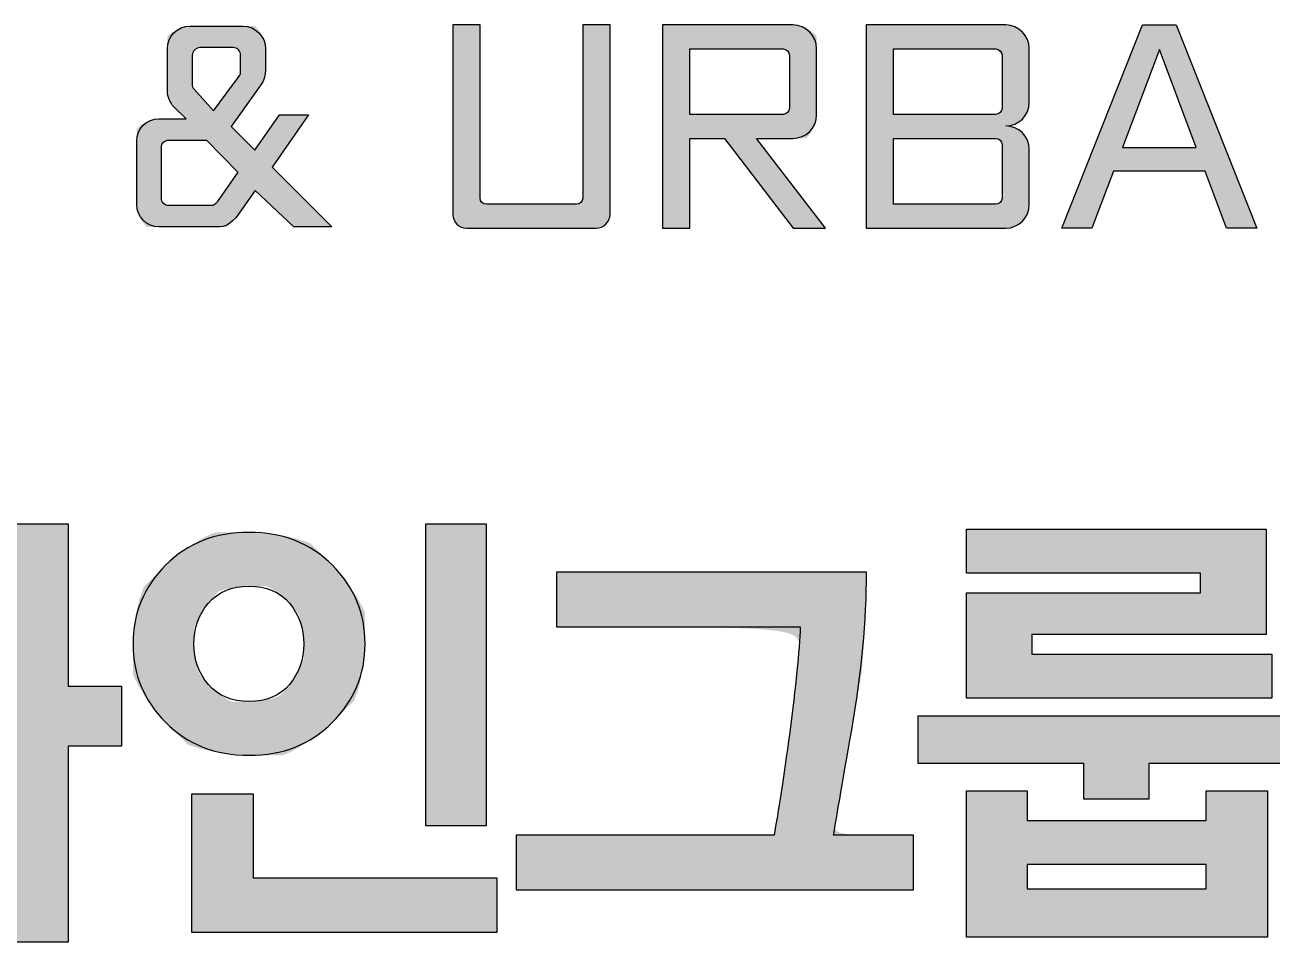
# Model space of a CAD drawing. Header units: millimetres. Extents: x 75184266 to 76346726, y -35077925 to -33679385.
# Drawn here: x 75628310 to 75634079, y -34472946 to -34468703 of the extents above; entities that cross this region are included whole.
import ezdxf

# ---------------------------------------------------------------- set-up
doc = ezdxf.new("R2010")
doc.units = ezdxf.units.MM
doc.header["$LTSCALE"] = 50
doc.header["$MEASUREMENT"] = 0
doc.layers.add('AZ-LINE', color=3, linetype='CONTINUOUS')
doc.layers.add('AZ-TEX2', color=6, linetype='CONTINUOUS')

# ---------------------------------------------------------------- blocks, each defined once
blk = doc.blocks.new('바탕폼')
at = {"layer": 'AZ-TEX2'}
h = blk.add_hatch(color=256, dxfattribs=at)
h.dxf.hatch_style = 2
edge = h.paths.add_edge_path()
edge.add_spline(control_points=[(771.734, 506.219), (771.734, 506.219), (771.734, 506.219), (771.734, 506.219), (771.618, 506.218), (771.526, 506.124), (771.525, 506.009), (771.525, 506.009), (771.525, 505.619), (771.525, 505.619), (771.525, 505.561), (771.55, 505.509), (771.588, 505.469), (771.588, 505.469), (771.698, 505.361), (771.698, 505.361), (771.698, 505.361), (771.449, 505.361), (771.449, 505.361), (771.333, 505.361), (771.241, 505.269), (771.241, 505.154), (771.241, 505.154), (771.241, 504.566), (771.241, 504.566), (771.241, 504.452), (771.333, 504.359), (771.449, 504.359), (771.449, 504.359), (771.938, 504.359), (771.938, 504.359), (772.059, 504.359), (772.073, 504.358), (772.158, 504.442), (772.158, 504.442), (772.339, 504.696), (772.339, 504.696), (772.339, 504.696), (772.696, 504.359), (772.696, 504.359), (772.696, 504.359), (773.048, 504.359), (773.048, 504.359), (773.048, 504.359), (772.505, 504.903), (772.505, 504.903), (772.505, 504.903), (772.497, 504.911), (772.497, 504.911), (772.497, 504.911), (772.833, 505.396), (772.833, 505.396), (772.833, 505.396), (772.565, 505.396), (772.565, 505.396), (772.565, 505.396), (772.335, 505.07), (772.335, 505.07), (772.335, 505.07), (772.116, 505.29), (772.116, 505.29), (772.116, 505.29), (772.369, 505.644), (772.369, 505.644), (772.419, 505.704), (772.423, 505.74), (772.431, 505.774), (772.43, 505.775), (772.434, 505.805), (772.434, 505.808), (772.434, 505.808), (772.434, 506.009), (772.434, 506.009), (772.434, 506.124), (772.341, 506.218), (772.225, 506.219), (772.225, 506.219), (771.734, 506.219)], knot_values=[0, 0, 0, 0, 0.00005, 0.0001, 1, 1, 1, 2, 2, 2, 3, 3, 3, 4, 4, 4, 5, 5, 5, 6, 6, 6, 7, 7, 7, 8, 8, 8, 9, 9, 9, 10, 10, 10, 11, 11, 11, 12, 12, 12, 13, 13, 13, 14, 14, 14, 15, 15, 15, 16, 16, 16, 17, 17, 17, 18, 18, 18, 19, 19, 19, 20, 20, 20, 21, 21, 21, 22, 22, 22, 23, 23, 23, 24, 24, 24, 25, 25, 25, 25], degree=3, periodic=0)
edge = h.paths.add_edge_path()
edge.add_spline(control_points=[(772.204, 505.799), (772.204, 505.799), (772.204, 505.799), (772.204, 505.799), (772.204, 505.783), (772.201, 505.768), (772.191, 505.755), (772.191, 505.755), (771.954, 505.435), (771.954, 505.435), (771.954, 505.435), (771.773, 505.633), (771.773, 505.633), (771.758, 505.647), (771.756, 505.663), (771.756, 505.68), (771.756, 505.68), (771.756, 505.949), (771.756, 505.949), (771.756, 505.986), (771.787, 506.017), (771.826, 506.019), (771.826, 506.019), (772.134, 506.019), (772.134, 506.019), (772.174, 506.019), (772.204, 505.986), (772.204, 505.949), (772.204, 505.949), (772.204, 505.799)], knot_values=[0, 0, 0, 0, 0.00005, 0.0001, 1, 1, 1, 2, 2, 2, 3, 3, 3, 4, 4, 4, 5, 5, 5, 6, 6, 6, 7, 7, 7, 8, 8, 8, 9, 9, 9, 9], degree=3, periodic=0)
edge = h.paths.add_edge_path()
edge.add_spline(control_points=[(771.987, 504.589), (771.969, 504.569), (771.959, 504.556), (771.93, 504.556), (771.93, 504.556), (771.924, 504.556), (771.924, 504.556), (771.924, 504.556), (771.539, 504.556), (771.539, 504.556), (771.5, 504.556), (771.47, 504.587), (771.47, 504.626), (771.47, 504.626), (771.47, 505.093), (771.47, 505.093), (771.47, 505.133), (771.5, 505.162), (771.539, 505.163), (771.539, 505.163), (771.889, 505.163), (771.889, 505.163), (771.889, 505.163), (772.178, 504.865), (772.178, 504.865), (772.178, 504.865), (771.988, 504.59), (771.988, 504.59)], knot_values=[0, 0, 0, 0, 1, 1, 1, 2, 2, 2, 3, 3, 3, 4, 4, 4, 5, 5, 5, 6, 6, 6, 7, 7, 7, 8, 8, 8, 9, 9, 9, 9], degree=3, periodic=0)
edge.add_line((771.988, 504.59), (771.987, 504.589))
h = blk.add_hatch(color=256, dxfattribs=at)
edge = h.paths.add_edge_path()
edge.add_spline(control_points=[(775.626, 504.476), (775.626, 504.476), (775.626, 506.229), (775.626, 506.229)], knot_values=[10, 10, 10, 10, 11, 11, 11, 11], degree=3, periodic=0)
edge.add_spline(control_points=[(775.626, 506.229), (775.626, 506.229), (775.373, 506.229), (775.373, 506.229)], knot_values=[9.00001, 9.00001, 9.00001, 9.00001, 9.99999, 9.99999, 9.99999, 9.99999], degree=3, periodic=0)
edge.add_spline(control_points=[(775.373, 506.229), (775.373, 506.229), (775.373, 505.829), (775.373, 505.428)], knot_values=[8.5, 8.5, 8.5, 8.5, 9, 9, 9, 9], degree=3, periodic=0)
edge.add_spline(control_points=[(775.373, 505.428), (775.373, 505.027), (775.373, 504.626), (775.373, 504.626), (775.373, 504.594), (775.346, 504.568), (775.315, 504.568)], knot_values=[7, 7, 7, 7, 7.5, 7.5, 7.5, 8.5, 8.5, 8.5, 8.5], degree=3, periodic=0)
edge.add_spline(control_points=[(775.315, 504.568), (775.315, 504.568), (774.481, 504.568), (774.481, 504.568), (774.448, 504.568), (774.423, 504.594), (774.423, 504.626)], knot_values=[5, 5, 5, 5, 6, 6, 6, 7, 7, 7, 7], degree=3, periodic=0)
edge.add_spline(control_points=[(774.423, 504.626), (774.423, 504.626), (774.423, 506.229), (774.423, 506.229)], knot_values=[4, 4, 4, 4, 5, 5, 5, 5], degree=3, periodic=0)
edge.add_spline(control_points=[(774.423, 506.229), (774.423, 506.229), (774.171, 506.229), (774.171, 506.229)], knot_values=[3.00001, 3.00001, 3.00001, 3.00001, 3.99999, 3.99999, 3.99999, 3.99999], degree=3, periodic=0)
edge.add_spline(control_points=[(774.171, 506.229), (774.171, 506.229), (774.171, 505.79), (774.171, 505.351)], knot_values=[2.5, 2.5, 2.5, 2.5, 3, 3, 3, 3], degree=3, periodic=0)
edge.add_spline(control_points=[(774.171, 505.351), (774.171, 504.911), (774.171, 504.472), (774.171, 504.472), (774.171, 504.403), (774.227, 504.347), (774.298, 504.347)], knot_values=[1, 1, 1, 1, 1.5, 1.5, 1.5, 2.5, 2.5, 2.5, 2.5], degree=3, periodic=0)
edge.add_spline(control_points=[(774.298, 504.347), (774.298, 504.347), (775.498, 504.347), (775.498, 504.347)], knot_values=[0, 0, 0, 0, 1, 1, 1, 1], degree=3, periodic=0)
edge.add_spline(control_points=[(775.498, 504.347), (775.567, 504.347), (775.626, 504.403), (775.626, 504.476)], knot_values=[11, 11, 11, 11, 12, 12, 12, 12], degree=3, periodic=0)
h = blk.add_hatch(color=256, dxfattribs=at)
h.dxf.hatch_style = 2
edge = h.paths.add_edge_path()
edge.add_spline(control_points=[(776.984, 505.178), (776.984, 505.178), (776.984, 505.178), (776.984, 505.178), (776.984, 505.178), (777.622, 504.347), (777.622, 504.347), (777.622, 504.347), (777.323, 504.347), (777.323, 504.347), (777.323, 504.347), (776.686, 505.178), (776.686, 505.178), (776.686, 505.178), (776.364, 505.178), (776.364, 505.178), (776.364, 505.178), (776.364, 504.347), (776.364, 504.347), (776.364, 504.347), (776.113, 504.347), (776.113, 504.347), (776.113, 504.347), (776.113, 506.229), (776.113, 506.229), (776.113, 506.229), (777.319, 506.229), (777.319, 506.229), (777.441, 506.229), (777.54, 506.129), (777.54, 506.009), (777.54, 506.009), (777.54, 505.398), (777.54, 505.398), (777.54, 505.275), (777.441, 505.178), (777.319, 505.178), (777.319, 505.178), (776.984, 505.178)], knot_values=[0, 0, 0, 0, 0.00005, 0.0001, 1, 1, 1, 2, 2, 2, 3, 3, 3, 4, 4, 4, 5, 5, 5, 6, 6, 6, 7, 7, 7, 8, 8, 8, 9, 9, 9, 10, 10, 10, 11, 11, 11, 12, 12, 12, 12], degree=3, periodic=0)
edge = h.paths.add_edge_path()
edge.add_spline(control_points=[(777.229, 505.401), (777.229, 505.401), (777.229, 505.401), (777.229, 505.401), (777.26, 505.401), (777.287, 505.427), (777.287, 505.459), (777.287, 505.459), (777.287, 505.949), (777.287, 505.949), (777.287, 505.979), (777.26, 506.007), (777.229, 506.007), (777.229, 506.007), (776.364, 506.007), (776.364, 506.007), (776.364, 506.007), (776.364, 505.401), (776.364, 505.401), (776.364, 505.401), (777.229, 505.401)], knot_values=[0, 0, 0, 0, 0.00005, 0.0001, 1, 1, 1, 2, 2, 2, 3, 3, 3, 4, 4, 4, 5, 5, 5, 6, 6, 6, 6], degree=3, periodic=0)
h = blk.add_hatch(color=256, dxfattribs=at)
edge = h.paths.add_edge_path()
edge.add_spline(control_points=[(778, 505.288), (778, 504.817), (778, 504.347), (778, 504.347), (778, 504.347), (778.323, 504.347), (778.646, 504.347)], knot_values=[4.5, 4.5, 4.5, 4.5, 5, 5, 5, 5.5, 5.5, 5.5, 5.5], degree=3, periodic=0)
edge.add_spline(control_points=[(778.646, 504.347), (778.969, 504.347), (779.292, 504.347), (779.292, 504.347), (779.413, 504.347), (779.509, 504.444), (779.509, 504.566)], knot_values=[3, 3, 3, 3, 3.5, 3.5, 3.5, 4.5, 4.5, 4.5, 4.5], degree=3, periodic=0)
edge.add_spline(control_points=[(779.509, 504.566), (779.509, 504.566), (779.509, 505.075), (779.509, 505.075), (779.509, 505.197), (779.413, 505.294), (779.292, 505.294)], knot_values=[1, 1, 1, 1, 2, 2, 2, 3, 3, 3, 3], degree=3, periodic=0)
edge.add_spline(control_points=[(779.292, 505.294), (779.413, 505.294), (779.509, 505.391), (779.509, 505.514)], knot_values=[0, 0, 0, 0, 1, 1, 1, 1], degree=3, periodic=0)
edge.add_spline(control_points=[(779.509, 505.514), (779.509, 505.514), (779.509, 505.638), (779.509, 505.761)], knot_values=[8.5, 8.5, 8.5, 8.5, 9, 9, 9, 9], degree=3, periodic=0)
edge.add_spline(control_points=[(779.509, 505.761), (779.509, 505.885), (779.509, 506.009), (779.509, 506.009), (779.509, 506.129), (779.413, 506.229), (779.292, 506.229)], knot_values=[7, 7, 7, 7, 7.5, 7.5, 7.5, 8.5, 8.5, 8.5, 8.5], degree=3, periodic=0)
edge.add_spline(control_points=[(779.292, 506.229), (779.292, 506.229), (778, 506.229), (778, 506.229), (778, 506.229), (778, 505.758), (778, 505.288)], knot_values=[5.5, 5.5, 5.5, 5.5, 6.5, 6.5, 6.5, 7, 7, 7, 7], degree=3, periodic=0)
edge = h.paths.add_edge_path(flags=16)
edge.add_spline(control_points=[(778.252, 504.873), (778.252, 505.026), (778.252, 505.178), (778.252, 505.178), (778.252, 505.178), (778.489, 505.178), (778.726, 505.178)], knot_values=[1.5, 1.5, 1.5, 1.5, 2, 2, 2, 2.5, 2.5, 2.5, 2.5], degree=3, periodic=0)
edge.add_spline(control_points=[(778.726, 505.178), (778.963, 505.178), (779.201, 505.178), (779.201, 505.178), (779.23, 505.178), (779.258, 505.153), (779.258, 505.12)], knot_values=[0, 0, 0, 0, 0.5, 0.5, 0.5, 1.5, 1.5, 1.5, 1.5], degree=3, periodic=0)
edge.add_spline(control_points=[(779.258, 505.12), (779.258, 505.12), (779.258, 504.996), (779.258, 504.873)], knot_values=[5.5, 5.5, 5.5, 5.5, 6, 6, 6, 6], degree=3, periodic=0)
edge.add_spline(control_points=[(779.258, 504.873), (779.258, 504.749), (779.258, 504.626), (779.258, 504.626), (779.258, 504.593), (779.23, 504.568), (779.201, 504.568)], knot_values=[4, 4, 4, 4, 4.5, 4.5, 4.5, 5.5, 5.5, 5.5, 5.5], degree=3, periodic=0)
edge.add_spline(control_points=[(779.201, 504.568), (779.201, 504.568), (778.252, 504.568), (778.252, 504.568), (778.252, 504.568), (778.252, 504.721), (778.252, 504.873)], knot_values=[2.5, 2.5, 2.5, 2.5, 3.5, 3.5, 3.5, 4, 4, 4, 4], degree=3, periodic=0)
edge = h.paths.add_edge_path(flags=16)
edge.add_spline(control_points=[(779.201, 505.401), (779.201, 505.401), (778.252, 505.401), (778.252, 505.401), (778.252, 505.401), (778.252, 505.552), (778.252, 505.704)], knot_values=[1.5, 1.5, 1.5, 1.5, 2.5, 2.5, 2.5, 3, 3, 3, 3], degree=3, periodic=0)
edge.add_spline(control_points=[(778.252, 505.704), (778.252, 505.855), (778.252, 506.007), (778.252, 506.007), (778.252, 506.007), (778.489, 506.007), (778.726, 506.007)], knot_values=[0.5, 0.5, 0.5, 0.5, 1, 1, 1, 1.5, 1.5, 1.5, 1.5], degree=3, periodic=0)
edge.add_spline(control_points=[(778.726, 506.007), (778.963, 506.007), (779.201, 506.007), (779.201, 506.007)], knot_values=[0, 0, 0, 0, 0.5, 0.5, 0.5, 0.5], degree=3, periodic=0)
edge.add_spline(control_points=[(779.258, 505.949), (779.258, 505.949), (779.258, 505.458), (779.258, 505.458), (779.258, 505.427), (779.23, 505.401), (779.201, 505.401)], knot_values=[3, 3, 3, 3, 4, 4, 4, 5, 5, 5, 5], degree=3, periodic=0)
h = blk.add_hatch(color=256, dxfattribs=at)
h.dxf.hatch_style = 2
h.paths.add_polyline_path([(781.338, 504.347), (781.138, 504.874), (780.29, 504.874), (780.09, 504.347), (779.81, 504.347), (780.558, 506.229), (780.869, 506.229), (781.618, 504.347)])
h.paths.add_polyline_path([(780.715, 506.002), (780.373, 505.095), (781.056, 505.095)])
h = blk.add_hatch(color=256, dxfattribs=at)
h.dxf.hatch_style = 2
edge = h.paths.add_edge_path()
edge.add_spline(control_points=[(768.356, 498.935), (768.356, 498.935), (768.356, 498.935), (768.175, 498.758), (767.994, 498.58), (767.825, 498.443), (767.669, 498.346), (767.669, 498.346), (767.268, 498.751), (767.268, 498.751), (767.491, 498.86), (767.714, 499.055), (767.939, 499.336), (768.163, 499.618), (768.276, 500.013), (768.276, 500.521), (768.276, 500.521), (768.276, 500.737), (768.276, 500.737), (768.276, 500.737), (767.498, 500.737), (767.498, 500.737), (767.498, 500.737), (767.498, 501.238), (767.498, 501.238), (767.498, 501.238), (769.66, 501.238), (769.66, 501.238), (769.66, 501.238), (769.66, 500.737), (769.66, 500.737), (769.66, 500.737), (768.874, 500.737), (768.874, 500.737), (768.874, 500.737), (768.874, 500.521), (768.874, 500.521), (768.874, 500.013), (768.982, 499.638), (769.2, 499.396), (769.417, 499.154), (769.624, 498.982), (769.819, 498.879), (769.819, 498.879), (769.459, 498.434), (769.459, 498.434), (769.303, 498.519), (769.137, 498.648), (768.959, 498.821), (768.783, 498.994), (768.655, 499.174), (768.577, 499.358), (768.49, 499.136), (768.356, 498.935)], knot_values=[0, 0, 0, 0, 0.00005, 0.0001, 1, 1, 1, 2, 2, 2, 3, 3, 3, 4, 4, 4, 5, 5, 5, 6, 6, 6, 7, 7, 7, 8, 8, 8, 9, 9, 9, 10, 10, 10, 11, 11, 11, 12, 12, 12, 13, 13, 13, 14, 14, 14, 15, 15, 15, 16, 16, 16, 17, 17, 17, 17], degree=3, periodic=0)
h.paths.add_polyline_path([(770.605, 499.548), (770.605, 497.734), (770.045, 497.734), (770.045, 501.608), (770.605, 501.608), (770.605, 500.103), (771.099, 500.103), (771.099, 499.548)])
h = blk.add_hatch(color=256, dxfattribs=at)
h.dxf.hatch_style = 2
edge = h.paths.add_edge_path()
edge.add_spline(control_points=[(773.255, 499.971), (773.255, 499.971), (773.255, 499.971), (773.053, 499.768), (772.851, 499.565), (772.594, 499.464), (772.282, 499.464), (771.969, 499.464), (771.712, 499.565), (771.51, 499.768), (771.308, 499.971), (771.207, 500.213), (771.207, 500.495), (771.207, 500.782), (771.308, 501.026), (771.51, 501.227), (771.712, 501.428), (771.969, 501.529), (772.282, 501.529), (772.594, 501.529), (772.851, 501.428), (773.053, 501.227), (773.255, 501.026), (773.357, 500.782), (773.357, 500.495), (773.357, 500.213), (773.255, 499.971)], knot_values=[0, 0, 0, 0, 0.00005, 0.0001, 1, 1, 1, 2, 2, 2, 3, 3, 3, 4, 4, 4, 5, 5, 5, 6, 6, 6, 7, 7, 7, 8, 8, 8, 8], degree=3, periodic=0)
h.paths.add_polyline_path([(771.751, 497.823), (771.751, 499.108), (772.319, 499.108), (772.319, 498.329), (774.578, 498.329), (774.578, 497.823)])
edge = h.paths.add_edge_path()
edge.add_spline(control_points=[(771.816, 500.226), (771.816, 500.226), (771.816, 500.226), (771.905, 500.12), (771.995, 500.014), (772.12, 499.962), (772.282, 499.962), (772.443, 499.962), (772.568, 500.014), (772.656, 500.12), (772.744, 500.226), (772.788, 500.35), (772.788, 500.495), (772.788, 500.641), (772.744, 500.767), (772.656, 500.873), (772.568, 500.979), (772.443, 501.031), (772.282, 501.031), (772.12, 501.031), (771.995, 500.979), (771.905, 500.873), (771.816, 500.767), (771.771, 500.641), (771.771, 500.495), (771.771, 500.35), (771.816, 500.226)], knot_values=[0, 0, 0, 0, 0.00005, 0.0001, 1, 1, 1, 2, 2, 2, 3, 3, 3, 4, 4, 4, 5, 5, 5, 6, 6, 6, 7, 7, 7, 8, 8, 8, 8], degree=3, periodic=0)
h.paths.add_polyline_path([(773.921, 498.812), (773.921, 501.608), (774.477, 501.608), (774.477, 498.812)])
h = blk.add_hatch(color=256, dxfattribs=at)
h.dxf.hatch_style = 2
h.paths.add_polyline_path([(780.616, 499.389), (780.616, 499.059), (780.014, 499.059), (780.014, 499.389), (778.479, 499.389), (778.479, 499.829), (782.159, 499.829), (782.159, 499.389)])
h.paths.add_polyline_path([(778.927, 499.992), (778.927, 500.969), (781.097, 500.969), (781.097, 501.15), (778.927, 501.15), (778.927, 501.559), (781.703, 501.559), (781.703, 500.582), (779.533, 500.582), (779.533, 500.402), (781.758, 500.402), (781.758, 499.992)])
h.paths.add_polyline_path([(778.927, 497.778), (778.927, 499.134), (779.491, 499.134), (779.491, 498.861), (781.147, 498.861), (781.147, 499.134), (781.716, 499.134), (781.716, 497.778)])
h.paths.add_polyline_path([(781.147, 498.452), (779.491, 498.452), (779.491, 498.228), (781.147, 498.228)])
h = blk.add_hatch(color=256, dxfattribs=at)
h.dxf.hatch_style = 2
edge = h.paths.add_edge_path()
edge.add_spline(control_points=[(778.437, 498.724), (778.437, 498.724), (778.437, 498.724), (778.437, 498.724), (778.437, 498.724), (778.437, 498.219), (778.437, 498.219), (778.437, 498.219), (774.757, 498.219), (774.757, 498.219), (774.757, 498.219), (774.757, 498.724), (774.757, 498.724), (774.757, 498.724), (777.145, 498.724), (777.145, 498.724), (777.184, 498.933), (777.232, 499.25), (777.29, 499.675), (777.347, 500.101), (777.379, 500.427), (777.388, 500.653), (777.388, 500.653), (775.13, 500.653), (775.13, 500.653), (775.13, 500.653), (775.13, 501.159), (775.13, 501.159), (775.13, 501.159), (778.002, 501.159), (778.002, 501.159), (778.002, 500.716), (777.957, 500.23), (777.865, 499.7), (777.772, 499.17), (777.717, 498.845), (777.697, 498.724), (777.697, 498.724), (778.437, 498.724)], knot_values=[0, 0, 0, 0, 0.00005, 0.0001, 1, 1, 1, 2, 2, 2, 3, 3, 3, 4, 4, 4, 5, 5, 5, 6, 6, 6, 7, 7, 7, 8, 8, 8, 9, 9, 9, 10, 10, 10, 11, 11, 11, 12, 12, 12, 12], degree=3, periodic=0)
for points in [[(781.338, 504.347), (781.138, 504.874), (780.29, 504.874), (780.09, 504.347), (779.81, 504.347), (780.558, 506.229), (780.869, 506.229), (781.618, 504.347), (781.338, 504.347)], [(780.715, 506.002), (780.373, 505.095), (781.056, 505.095), (780.715, 506.002)], [(770.605, 499.548), (770.605, 497.734), (770.045, 497.734), (770.045, 501.608), (770.605, 501.608), (770.605, 500.103), (771.099, 500.103), (771.099, 499.548), (770.605, 499.548)], [(773.921, 498.812), (773.921, 501.608), (774.477, 501.608), (774.477, 498.812), (773.921, 498.812)], [(778.927, 499.992), (778.927, 500.969), (781.097, 500.969), (781.097, 501.15), (778.927, 501.15), (778.927, 501.559), (781.703, 501.559), (781.703, 500.582), (779.533, 500.582), (779.533, 500.402), (781.758, 500.402), (781.758, 499.992), (778.927, 499.992)], [(780.616, 499.389), (780.616, 499.059), (780.014, 499.059), (780.014, 499.389), (778.479, 499.389), (778.479, 499.829), (782.159, 499.829), (782.159, 499.389), (780.616, 499.389)], [(771.751, 497.823), (771.751, 499.108), (772.319, 499.108), (772.319, 498.329), (774.578, 498.329), (774.578, 497.823), (771.751, 497.823)], [(778.927, 497.778), (778.927, 499.134), (779.491, 499.134), (779.491, 498.861), (781.147, 498.861), (781.147, 499.134), (781.716, 499.134), (781.716, 497.778), (778.927, 497.778)], [(781.147, 498.452), (779.491, 498.452), (779.491, 498.228), (781.147, 498.228), (781.147, 498.452)]]:
    blk.add_lwpolyline(points, dxfattribs=at)
for points, knots in [([(772.505, 504.903), (772.505, 504.903), (772.497, 504.911), (772.497, 504.911), (772.497, 504.911), (772.833, 505.396), (772.833, 505.396), (772.833, 505.396), (772.565, 505.396), (772.565, 505.396), (772.565, 505.396), (772.335, 505.07), (772.335, 505.07), (772.335, 505.07), (772.116, 505.29), (772.116, 505.29), (772.116, 505.29), (772.369, 505.644), (772.369, 505.644), (772.419, 505.704), (772.423, 505.74), (772.431, 505.774), (772.43, 505.775), (772.434, 505.805), (772.434, 505.808), (772.434, 505.808), (772.434, 506.009), (772.434, 506.009), (772.434, 506.124), (772.341, 506.218), (772.225, 506.219), (772.225, 506.219), (771.734, 506.219), (771.734, 506.219), (771.618, 506.218), (771.526, 506.124), (771.525, 506.009), (771.525, 506.009), (771.525, 505.619), (771.525, 505.619), (771.525, 505.561), (771.55, 505.509), (771.588, 505.469), (771.588, 505.469), (771.698, 505.361), (771.698, 505.361), (771.698, 505.361), (771.449, 505.361), (771.449, 505.361), (771.333, 505.361), (771.241, 505.269), (771.241, 505.154), (771.241, 505.154), (771.241, 504.566), (771.241, 504.566), (771.241, 504.452), (771.333, 504.359), (771.449, 504.359), (771.449, 504.359), (771.938, 504.359), (771.938, 504.359), (772.059, 504.359), (772.073, 504.358), (772.158, 504.442), (772.158, 504.442), (772.339, 504.696), (772.339, 504.696), (772.339, 504.696), (772.696, 504.359), (772.696, 504.359), (772.696, 504.359), (773.048, 504.359), (773.048, 504.359), (773.048, 504.359), (772.505, 504.903), (772.505, 504.903)], [0, 0, 0, 0, 1, 1, 1, 2, 2, 2, 3, 3, 3, 4, 4, 4, 5, 5, 5, 6, 6, 6, 7, 7, 7, 8, 8, 8, 9, 9, 9, 10, 10, 10, 11, 11, 11, 12, 12, 12, 13, 13, 13, 14, 14, 14, 15, 15, 15, 16, 16, 16, 17, 17, 17, 18, 18, 18, 19, 19, 19, 20, 20, 20, 21, 21, 21, 22, 22, 22, 23, 23, 23, 24, 24, 24, 25, 25, 25, 25]), ([(775.498, 504.347), (775.498, 504.347), (774.298, 504.347), (774.298, 504.347), (774.227, 504.347), (774.171, 504.403), (774.171, 504.472), (774.171, 504.472), (774.171, 506.229), (774.171, 506.229), (774.171, 506.229), (774.423, 506.229), (774.423, 506.229), (774.423, 506.229), (774.423, 504.626), (774.423, 504.626), (774.423, 504.594), (774.448, 504.568), (774.481, 504.568), (774.481, 504.568), (775.315, 504.568), (775.315, 504.568), (775.346, 504.568), (775.373, 504.594), (775.373, 504.626), (775.373, 504.626), (775.373, 506.229), (775.373, 506.229), (775.373, 506.229), (775.626, 506.229), (775.626, 506.229), (775.626, 506.229), (775.626, 504.476), (775.626, 504.476), (775.626, 504.403), (775.567, 504.347), (775.498, 504.347)], [0, 0, 0, 0, 1, 1, 1, 2, 2, 2, 3, 3, 3, 4, 4, 4, 5, 5, 5, 6, 6, 6, 7, 7, 7, 8, 8, 8, 9, 9, 9, 10, 10, 10, 11, 11, 11, 12, 12, 12, 12]), ([(777.323, 504.347), (777.323, 504.347), (776.686, 505.178), (776.686, 505.178), (776.686, 505.178), (776.364, 505.178), (776.364, 505.178), (776.364, 505.178), (776.364, 504.347), (776.364, 504.347), (776.364, 504.347), (776.113, 504.347), (776.113, 504.347), (776.113, 504.347), (776.113, 506.229), (776.113, 506.229), (776.113, 506.229), (777.319, 506.229), (777.319, 506.229), (777.441, 506.229), (777.54, 506.129), (777.54, 506.009), (777.54, 506.009), (777.54, 505.398), (777.54, 505.398), (777.54, 505.275), (777.441, 505.178), (777.319, 505.178), (777.319, 505.178), (776.984, 505.178), (776.984, 505.178), (776.984, 505.178), (777.622, 504.347), (777.622, 504.347), (777.622, 504.347), (777.323, 504.347), (777.323, 504.347)], [0, 0, 0, 0, 1, 1, 1, 2, 2, 2, 3, 3, 3, 4, 4, 4, 5, 5, 5, 6, 6, 6, 7, 7, 7, 8, 8, 8, 9, 9, 9, 10, 10, 10, 11, 11, 11, 12, 12, 12, 12]), ([(779.509, 505.514), (779.509, 505.391), (779.413, 505.294), (779.292, 505.294), (779.413, 505.294), (779.509, 505.197), (779.509, 505.075), (779.509, 505.075), (779.509, 504.566), (779.509, 504.566), (779.509, 504.444), (779.413, 504.347), (779.292, 504.347), (779.292, 504.347), (778, 504.347), (778, 504.347), (778, 504.347), (778, 506.229), (778, 506.229), (778, 506.229), (779.292, 506.229), (779.292, 506.229), (779.413, 506.229), (779.509, 506.129), (779.509, 506.009), (779.509, 506.009), (779.509, 505.514), (779.509, 505.514)], [0, 0, 0, 0, 1, 1, 1, 2, 2, 2, 3, 3, 3, 4, 4, 4, 5, 5, 5, 6, 6, 6, 7, 7, 7, 8, 8, 8, 9, 9, 9, 9]), ([(771.756, 505.949), (771.756, 505.986), (771.787, 506.017), (771.826, 506.019), (771.826, 506.019), (772.134, 506.019), (772.134, 506.019), (772.174, 506.019), (772.204, 505.986), (772.204, 505.949), (772.204, 505.949), (772.204, 505.799), (772.204, 505.799), (772.204, 505.783), (772.201, 505.768), (772.191, 505.755), (772.191, 505.755), (771.954, 505.435), (771.954, 505.435), (771.954, 505.435), (771.773, 505.633), (771.773, 505.633), (771.758, 505.647), (771.756, 505.663), (771.756, 505.68), (771.756, 505.68), (771.756, 505.949), (771.756, 505.949)], [0, 0, 0, 0, 1, 1, 1, 2, 2, 2, 3, 3, 3, 4, 4, 4, 5, 5, 5, 6, 6, 6, 7, 7, 7, 8, 8, 8, 9, 9, 9, 9]), ([(777.287, 505.949), (777.287, 505.979), (777.26, 506.007), (777.229, 506.007), (777.229, 506.007), (776.364, 506.007), (776.364, 506.007), (776.364, 506.007), (776.364, 505.401), (776.364, 505.401), (776.364, 505.401), (777.229, 505.401), (777.229, 505.401), (777.26, 505.401), (777.287, 505.427), (777.287, 505.459), (777.287, 505.459), (777.287, 505.949), (777.287, 505.949)], [0, 0, 0, 0, 1, 1, 1, 2, 2, 2, 3, 3, 3, 4, 4, 4, 5, 5, 5, 6, 6, 6, 6]), ([(779.201, 506.007), (779.201, 506.007), (778.252, 506.007), (778.252, 506.007), (778.252, 506.007), (778.252, 505.401), (778.252, 505.401), (778.252, 505.401), (779.201, 505.401), (779.201, 505.401), (779.23, 505.401), (779.258, 505.427), (779.258, 505.458), (779.258, 505.458), (779.258, 505.949), (779.258, 505.949), (779.258, 505.979), (779.23, 506.007), (779.201, 506.007)], [0, 0, 0, 0, 1, 1, 1, 2, 2, 2, 3, 3, 3, 4, 4, 4, 5, 5, 5, 6, 6, 6, 6]), ([(771.987, 504.589), (771.969, 504.569), (771.959, 504.556), (771.93, 504.556), (771.93, 504.556), (771.924, 504.556), (771.924, 504.556), (771.924, 504.556), (771.539, 504.556), (771.539, 504.556), (771.5, 504.556), (771.47, 504.587), (771.47, 504.626), (771.47, 504.626), (771.47, 505.093), (771.47, 505.093), (771.47, 505.133), (771.5, 505.162), (771.539, 505.163), (771.539, 505.163), (771.889, 505.163), (771.889, 505.163), (771.889, 505.163), (772.178, 504.865), (772.178, 504.865), (772.178, 504.865), (771.988, 504.59), (771.988, 504.59)], [0, 0, 0, 0, 1, 1, 1, 2, 2, 2, 3, 3, 3, 4, 4, 4, 5, 5, 5, 6, 6, 6, 7, 7, 7, 8, 8, 8, 9, 9, 9, 9]), ([(779.258, 505.12), (779.258, 505.153), (779.23, 505.178), (779.201, 505.178), (779.201, 505.178), (778.252, 505.178), (778.252, 505.178), (778.252, 505.178), (778.252, 504.568), (778.252, 504.568), (778.252, 504.568), (779.201, 504.568), (779.201, 504.568), (779.23, 504.568), (779.258, 504.593), (779.258, 504.626), (779.258, 504.626), (779.258, 505.12), (779.258, 505.12)], [0, 0, 0, 0, 1, 1, 1, 2, 2, 2, 3, 3, 3, 4, 4, 4, 5, 5, 5, 6, 6, 6, 6]), ([(773.053, 501.227), (773.255, 501.026), (773.357, 500.782), (773.357, 500.495), (773.357, 500.213), (773.255, 499.971), (773.053, 499.768), (772.851, 499.565), (772.594, 499.464), (772.282, 499.464), (771.969, 499.464), (771.712, 499.565), (771.51, 499.768), (771.308, 499.971), (771.207, 500.213), (771.207, 500.495), (771.207, 500.782), (771.308, 501.026), (771.51, 501.227), (771.712, 501.428), (771.969, 501.529), (772.282, 501.529), (772.594, 501.529), (772.851, 501.428), (773.053, 501.227)], [0, 0, 0, 0, 1, 1, 1, 2, 2, 2, 3, 3, 3, 4, 4, 4, 5, 5, 5, 6, 6, 6, 7, 7, 7, 8, 8, 8, 8]), ([(774.757, 498.219), (774.757, 498.219), (774.757, 498.724), (774.757, 498.724), (774.757, 498.724), (777.145, 498.724), (777.145, 498.724), (777.184, 498.933), (777.232, 499.25), (777.29, 499.675), (777.347, 500.101), (777.379, 500.427), (777.388, 500.653), (777.388, 500.653), (775.13, 500.653), (775.13, 500.653), (775.13, 500.653), (775.13, 501.159), (775.13, 501.159), (775.13, 501.159), (778.002, 501.159), (778.002, 501.159), (778.002, 500.716), (777.957, 500.23), (777.865, 499.7), (777.772, 499.17), (777.717, 498.845), (777.697, 498.724), (777.697, 498.724), (778.437, 498.724), (778.437, 498.724), (778.437, 498.724), (778.437, 498.219), (778.437, 498.219), (778.437, 498.219), (774.757, 498.219), (774.757, 498.219)], [0, 0, 0, 0, 1, 1, 1, 2, 2, 2, 3, 3, 3, 4, 4, 4, 5, 5, 5, 6, 6, 6, 7, 7, 7, 8, 8, 8, 9, 9, 9, 10, 10, 10, 11, 11, 11, 12, 12, 12, 12]), ([(771.905, 500.873), (771.816, 500.767), (771.771, 500.641), (771.771, 500.495), (771.771, 500.35), (771.816, 500.226), (771.905, 500.12), (771.995, 500.014), (772.12, 499.962), (772.282, 499.962), (772.443, 499.962), (772.568, 500.014), (772.656, 500.12), (772.744, 500.226), (772.788, 500.35), (772.788, 500.495), (772.788, 500.641), (772.744, 500.767), (772.656, 500.873), (772.568, 500.979), (772.443, 501.031), (772.282, 501.031), (772.12, 501.031), (771.995, 500.979), (771.905, 500.873)], [0, 0, 0, 0, 1, 1, 1, 2, 2, 2, 3, 3, 3, 4, 4, 4, 5, 5, 5, 6, 6, 6, 7, 7, 7, 8, 8, 8, 8])]:
    blk.add_open_spline(points, degree=3, knots=knots, dxfattribs=at)

msp = doc.modelspace()

# ---------------------------------------------------------------- block references
at = {"layer": 'AZ-LINE', "xscale": 499.40546941707, "yscale": 499.40546941707, "zscale": 499.40546941707}
msp.add_blockref('바탕폼', (75243664.6, -34721516.7), dxfattribs=at)

doc.saveas('drawing.dxf')
